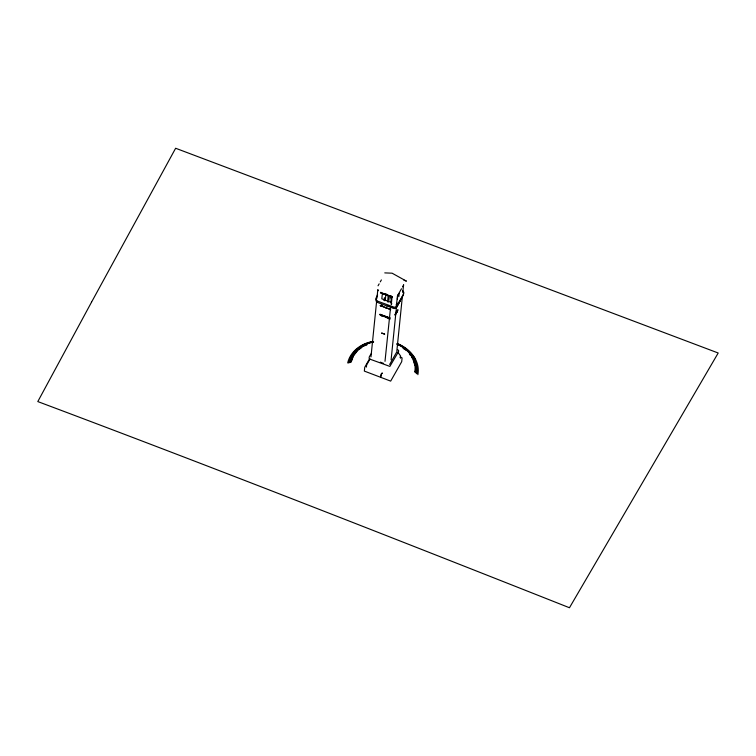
<?xml version="1.0" encoding="UTF-8"?>
<svg xmlns="http://www.w3.org/2000/svg" width="756" height="756" viewBox="0 0 756 756"><rect width="100%" height="100%" fill="white"/><g stroke="black" fill="none" stroke-linecap="round" stroke-linejoin="round"><path stroke-width="1.13" d="M403.42 293.621L403.307 295.171L396.059 307.881L394.169 308.599L376.951 302.249L375.93 300.699L376.044 299.159M348.79 363.107C350.945 351.342 362.181 343.224 373.568 341.636M366.395 367.085L366.613 364.987L370.015 358.996M370.969 356.926L376.705 300.491M376.942 298.195L377.82 289.529M381.241 304.848L381.118 306.114L383.008 306.454M384.218 299.726L384.435 297.647M385.295 300.132L385.711 295.974M386.146 295.038L386.221 294.349L387.355 294.538M386.259 294.84L386.335 294.15M385.258 307.597L385.976 307.654M387.733 295.709L387.819 294.953M387.771 300L388.093 296.881A1.323 0.775 29.6 0 0 388.026 296.673M380.712 376.781L381.345 373.842L381.118 376.063M389.16 297.288L388.735 301.446L391.117 302.353M389.642 295.643L389.567 296.371L390.748 296.588M389.236 309.119L390.02 309.223M388.49 318.172L386.977 317.236M390.786 302.948L391.211 298.781L390.361 297.769M385.002 361.33L390.38 309.223L380.07 305.528L390.72 309.695M392.024 297.231L391.277 304.611L391.825 303.638M392.44 296.711L392.373 297.41L380.457 292.827L380.873 292.307M396.125 307.843L397.146 306.048M396.683 303.317L397.439 295.861L401.483 288.773M391.107 359.847L396.38 307.938L400.576 300.009M397.363 299.178L397.883 294.916M398.885 296.494L399.206 293.375M398.837 303.061L397.996 304.772M396.805 351.313L402.343 296.777M402.768 292.581L403.543 285.003M400.434 358.183L400.642 356.095L397.76 352.031M414.827 371.385L414.76 372.075C417.114 359.761 407.947 348.507 396.9 344.282M416.906 373.114L416.839 373.804C419.353 360.584 409.44 348.563 397.59 344.046M417.879 374.674C420.572 360.565 409.582 348.1 397.004 343.46M347.684 362.937C350.397 351.153 361.623 343.092 373.199 341.476M349.149 362.162L351.275 356.435L352.598 354.762M352.372 356.133L349.971 362.596L352.447 355.443L356.926 349.782M378.047 285.787L379.162 283.84M380.268 281.884L381.383 279.928M377.584 294.878L375.836 298.592L376.989 300.935L394.424 307.295L396.494 306.464L403.713 293.753L403.808 292.307L402.636 290.625M381.978 306.35L382.47 305.49M380.022 314.95L381.978 316.169L382.243 315.45M385.957 307.862L386.448 307.002M402.589 286.817L403.704 284.861M390.001 309.412L390.493 308.552M386.165 317.293L382.016 315.838M396.031 305.093L397.146 303.147M396.437 305.632L397.543 303.676M395.964 307.654L396.295 307.078M397.694 304.611L397.996 304.082M399.499 301.568L400.207 300.321M399.65 301.842L400.548 300.264M371.527 353.128C371.29 354.413 367.218 358.042 370.015 359.185L389.879 366.405L398.563 351.616L398.62 350.444L397.694 349.745M369.372 359.128L364.732 367.321L364.345 371.092L390.672 381.118L401.71 361.68L402.088 357.9L399.896 357.068M394.963 314.524L397.996 309.724L395.218 314.619M395.086 315.422L397.599 310.981L397.089 310.792M389.652 364.477L396.598 352.239M353.921 353.09C358.505 347.221 365.63 343.356 372.888 341.958M353.014 355.329L356.218 351.285M357.805 350.359L353.468 355.84L351.153 362.077C353.08 351.304 363.211 343.782 373.587 342.071M357.749 349.83L361.321 347.269M358.665 349.745L362.115 347.269M363.107 345.983L366.367 344.698M363.844 346.031L366.991 344.783M384.757 272.888L392.109 273.19L406.435 281.147L403.884 280.174M390.824 295.861L391.532 296.125M384.454 293.668L385.465 294.056M380.674 292.43L391.192 296.446M380.646 292.695L392.477 297.212M387.667 301.039L381.827 298.818L382.243 294.651A1.332 0.784 29.6 0 1 382.347 294.5M383.878 300.33L384.946 300.737M387.327 301.644L388.395 302.05M387.639 305.613L392.827 307.588M381.166 305.859L381.997 306.18M396.324 311.897L396.834 312.086M396.286 312.209L396.796 312.398M390.134 317.974L379.814 314.279L390.02 318.163M385.976 317.331L390.001 319.23M380.315 362.152L383.604 363.409M397.183 344.131C408.656 348.497 418.248 360.149 415.8 372.944L415.961 366.131L413.863 359.431M406.038 349.707L407.815 351.228M404.488 348.894L406.208 350.359M402.995 348.129L404.658 349.546M411.113 354.413L414.836 359.847L417 366.764M409.402 353.94L410.565 355.632M411.727 357.323L412.889 359.024M378.094 290.096L378.397 290.701M413.23 360.102L414.912 365.498M413.504 356.407A35.598 27.821 5.8 0 1 415.309 359.28M383.509 294.424A1.332 0.784 29.6 0 1 383.793 294.556M381.723 333.084L384.624 334.124L381.723 333.084M381.714 373.795L382.12 373.077L381.714 373.795M91.533 302.154L37.8 401.578C215.791 468.333 392.714 537.818 569.466 607.748L718.2 353.005L175.638 148.252L91.533 302.154"/></g></svg>
